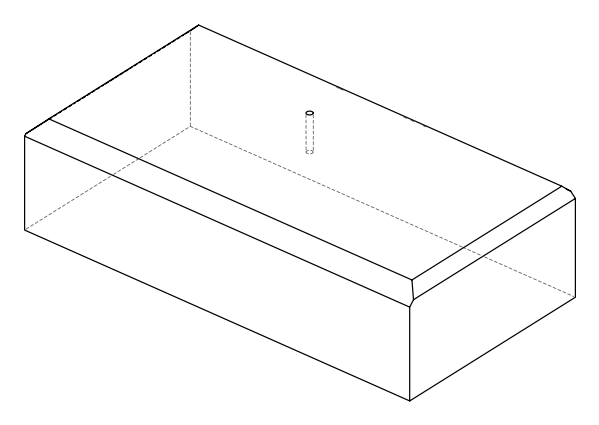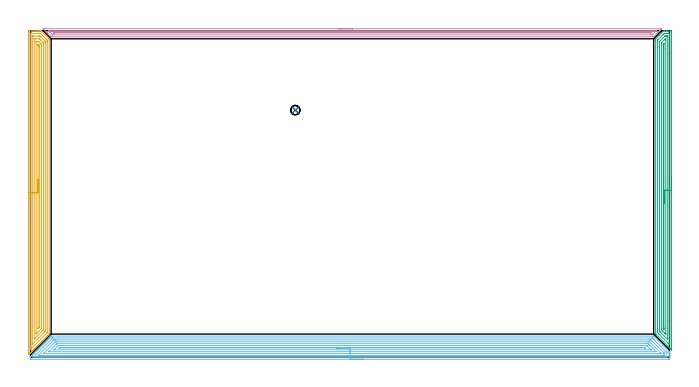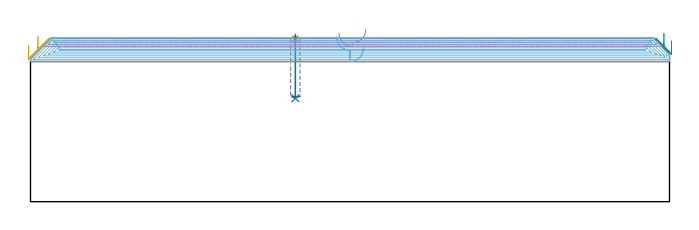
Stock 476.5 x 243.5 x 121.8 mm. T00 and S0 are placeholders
(PLAN: 6 operations, 2 tool changes, 58.4 min)
(1 SPOT_DRILL | STEP1POCKET | NXT0321_9005460120000 | 0.03 min | 1 mm3)
(2 DRILL_BLIND_HOLE_INTO_CENTER | STEP1POCKET | NXT0301_040 | 0.19 min | 1620 mm3)
(3 AREA_MILL | FG_CHAMFER_SURFACE | UGT0205_001 | 9.41 min | 16892 mm3)
(4 AREA_MILL_1 | FG_CHAMFER_SURFACE_1 | UGT0205_001 | 11.08 min | 8303 mm3)
(5 AREA_MILL_2 | FG_CHAMFER_SURFACE_2 | UGT0205_001 | 11.43 min | 28699 mm3)
(6 AREA_MILL_3 | FG_CHAMFER_SURFACE_3 | UGT0205_001 | 26.27 min | 69028 mm3)
(TOOL NXT0321_9005460120000 | NC Spot Drill, 142deg, 12mm, Carbide, Uncoated | D12 PA142 FL30 Z2)
(TOOL NXT0301_040 | Carbide Drill 6.9mm [860.1-0690-035A1-MM 2214] | D6.9 PA140 FL53 Z2)
(TOOL UGT0205_001 | Chamfer Mill 20 x 3 x 45 deg. | D20 FL50 Z2)
(OP 1 SPOT_DRILL)
G17 G21 G94 G90
T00 M6
G54
G17 G0 G90 X197.5 Y184.3 S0 M3
G43 Z131.8 H0
G94 G81 G98 Z121.503 F250. R124.8
G80
M5
M2
(OP 2 DRILL_BLIND_HOLE_INTO_CENTER)
G17 G21 G94 G90
T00 M6
G54
G17 G0 G90 X197.5 Y184.3 S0 M3
G43 Z131.8 H1
G94 G81 G98 Z77.1 F250. R123.8
G80
M5
M2
(OP 3 AREA_MILL)
G17 G21 G94 G90
T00 M6
G54
G17 G0 G90 X478. Y134.5 S1061 M3
G43 Z131.8 H0
Z120.
G94 G1 Y134.462 Z119.128 F250.
Y134.348 Z118.263
Y134.159 Z117.412
Y133.897 Z116.58
Y133.563 Z115.774
Y133.16 Z115.
Y132.692 Z114.264
Y132.16 Z113.572
Y131.571 Z112.929
Y130.928 Z112.34
Y130.236 Z111.808
Y129.5 Z111.34
Y128.726 Z110.937
Y127.92 Z110.603
Y127.088 Z110.341
Y126.236 Z110.152
Y125.372 Z110.038
Y124.5 Z110.
Y5.742
X477.994 Y5.524 Z110.004
X477.993 Y5.518 Z110.005
X477.975 Y5.524 Z110.022
X477.602 Y5.898 Z110.398
X477.437 Y6.062 Z110.56
X477.38 Y6.119 Z110.619
X477.197 Y6.302 Z110.801
X477.14 Y6.358 Z110.856
X477.082 Y6.417 Z110.917
X476.902 Y6.597 Z111.097
X476.844 Y6.655 Z111.153
X476.785 Y6.715 Z111.214
X476.607 Y6.892 Z111.392
X476.547 Y6.951 Z111.449
X476.487 Y7.013 Z111.512
X476.312 Y7.188 Z111.687
X476.251 Y7.248 Z111.746
X476.189 Y7.311 Z111.81
X476.017 Y7.483 Z111.982
X475.954 Y7.544 Z112.042
X475.891 Y7.608 Z112.108
X475.722 Y7.778 Z112.277
X475.658 Y7.841 Z112.339
X466.434 Y17.065 Z121.565
X466.275 Y17.226 Z121.723
X466.206 Y17.299 Z121.792
X466.2 Y17.734 Z121.8
Y236.627
X466.207 Y237.5 Z121.793
X466.22 Y237.52 Z121.78
X468.685 Y239.986 Z119.313
X472.1 Y243.4 Z115.898
X472.193 Y243.49 Z115.804
X472.221 Y243.495 Z115.776
X472.787 Y243.5 Z115.213
X474.222 Z113.774
X477.164 Z110.832
X477.437 Y243.498 Z110.559
X477.991 Y243.492 Z110.005
X477.993 Y243.44 Z110.004
X477.998 Y242.881 Z110.002
X478. Y242.315 Z110.
Y124.5
X476.586 Z111.414
Y10.548
X476.582 Y9.693 Z111.418
X476.58 Y9.66 Z111.42
X476.547 Y9.415 Z111.453
X476.261 Y9.693 Z111.739
X475.658 Y10.292 Z112.342
X475.363 Y10.586 Z112.637
X468.542 Y17.408 Z119.458
X468.218 Y17.734 Z119.782
X467.653 Y18.309 Z120.347
X467.619 Y18.627 Z120.381
X467.617 Y18.663 Z120.383
X467.614 Y19.521 Z120.386
Y234.84
X467.616 Y235.733 Z120.384
Y235.77
X467.653 Y236.491 Z120.347
X467.717 Y236.562 Z120.283
X467.778 Y236.627 Z120.222
X472.244 Y241.094 Z115.756
X472.622 Y241.463 Z115.378
X472.645 Y241.483 Z115.355
X472.687 Y241.49 Z115.313
X472.787 Y241.495 Z115.213
X472.989 Y241.498 Z115.011
X473.475 Y241.5 Z114.525
X475.254 Z112.746
X475.658 Y241.499 Z112.342
X476.146 Y241.497 Z111.854
X476.547 Y241.49 Z111.453
X476.582 Y241.094 Z111.418
X476.584 Y241.057 Z111.416
X476.586 Y240.2 Z111.414
Y124.5
X475.172 Z112.828
X475.171 Y14.16 Z112.829
X475.17 Y13.757 Z112.83
X475.166 Y13.267 Z112.834
X475.165 Y13.25 Z112.835
X475.139 Y13.267 Z112.861
X474.768 Y13.632 Z113.232
X470.321 Y18.078 Z117.679
X469.772 Y18.627 Z118.228
X469.432 Y18.972 Z118.568
X469.16 Y19.251 Z118.84
X469.035 Y19.391 Z118.965
X469.033 Y19.521 Z118.967
X469.03 Y19.924 Z118.97
X469.029 Y20.414 Z118.971
X469.028 Y20.819 Z118.972
X469.029 Y234.84 Z118.971
X469.03 Y235.243 Z118.97
X469.033 Y235.366 Z118.967
X469.035 Y235.423 Z118.965
X469.382 Y235.783 Z118.618
X472.948 Y239.348 Z115.052
X472.989 Y239.387 Z115.011
X473.082 Y239.471 Z114.918
X473.122 Y239.49 Z114.878
X473.164 Y239.493 Z114.836
X473.338 Y239.497 Z114.662
X473.687 Y239.5 Z114.313
X473.879 Z114.121
X474.576 Z113.424
X474.768 Y239.499 Z113.232
X474.96 Y239.495 Z113.04
X475.088 Y239.49 Z112.912
X475.165 Y239.482 Z112.835
X475.167 Y239.441 Z112.833
X475.169 Y239.307 Z112.831
X475.171 Y238.902 Z112.829
X475.172 Y124.5 Z112.828
X473.757 Z114.243
Y17.857
X473.755 Y17.734 Z114.245
X473.745 Y17.116 Z114.255
X473.115 Y17.734 Z114.885
X472.989 Y17.859 Z115.011
X471.211 Y19.64 Z116.789
X470.45 Y20.414 Z117.55
X470.443 Y21.185 Z117.557
Y21.308
Y233.946
X470.448 Y234.332 Z117.552
X470.45 Y234.376 Z117.55
X470.469 Y234.408 Z117.531
X470.519 Y234.465 Z117.481
X470.605 Y234.555 Z117.395
X472.989 Y236.941 Z115.011
X473.28 Y237.229 Z114.72
X473.455 Y237.399 Z114.545
X473.546 Y237.486 Z114.454
X473.651 Y237.49 Z114.349
X473.751 Y237.488 Z114.249
X473.757 Y236.627 Z114.243
Y124.5
X472.343 Z115.657
Y21.957
X472.342 Y21.308 Z115.658
X472.34 Y21.067 Z115.66
X472.336 Y20.985 Z115.664
X472.335 Y20.976 Z115.665
X472.283 Y21.022 Z115.717
X472.21 Y21.091 Z115.79
X472.1 Y21.199 Z115.9
X471.994 Y21.308 Z116.006
X471.888 Y21.424 Z116.112
X471.864 Y21.465 Z116.136
X471.861 Y21.492 Z116.139
X471.859 Y21.55 Z116.141
X471.857 Y22.201 Z116.143
Y22.445
Y232.403
X471.861 Y233.053 Z116.139
X471.863 Y233.291 Z116.137
X471.872 Y233.362 Z116.128
X471.921 Y233.414 Z116.079
X472.1 Y233.599 Z115.9
X472.274 Y233.771 Z115.726
X472.315 Y233.809 Z115.685
X472.337 Y233.826 Z115.663
X472.34 Y233.796 Z115.66
X472.342 Y233.769 Z115.658
X472.343 Y230.29 Z115.657
Y124.5
Y123.628 Z115.695
Y122.764 Z115.809
Y121.912 Z115.998
Y121.08 Z116.26
Y120.274 Z116.594
Y119.5 Z116.997
Y118.764 Z117.465
Y118.072 Z117.996
Y117.429 Z118.586
Y116.84 Z119.229
Y116.308 Z119.921
Y115.84 Z120.657
Y115.437 Z121.431
Y115.103 Z122.237
Y114.841 Z123.069
Y114.652 Z123.92
Y114.538 Z124.785
Y114.5 Z125.657
G0 Z131.8
M5
M2
(OP 4 AREA_MILL_1)
G17 G21 G94 G90
T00 M6
G54
G17 G0 G90 X230.05 Y245. S1061 M3
G43 Z131.8 H0
Z125.8
G94 G1 X230.088 Z124.928 F250.
X230.202 Z124.063
X230.391 Z123.212
X230.653 Z122.38
X230.987 Z121.574
X231.39 Z120.8
X231.859 Z120.064
X232.39 Z119.372
X232.979 Z118.729
X233.622 Z118.14
X234.314 Z117.608
X235.05 Z117.14
X235.824 Z116.737
X236.63 Z116.403
X237.462 Z116.141
X238.314 Z115.952
X239.178 Z115.838
X240.05 Z115.8
X470.678 Y244.999 Z115.799
X470.683 Y244.995 Z115.803
X470.678 Y244.981 Z115.817
X470.589 Y244.888 Z115.91
X470.082 Y244.382 Z116.417
X469.891 Y244.19 Z116.606
X469.355 Y243.654 Z117.145
X469.016 Y243.314 Z117.482
X468.527 Y242.827 Z117.973
X468.296 Y242.595 Z118.203
X468.14 Y242.438 Z118.357
X467.988 Y242.287 Z118.51
X467.849 Y242.148 Z118.65
X467.702 Y242. Z118.795
X467.559 Y241.858 Z118.94
X467.402 Y241.701 Z119.097
X467.264 Y241.562 Z119.234
X465.073 Y239.373 Z121.425
X464.722 Y239.026 Z121.774
X464.7 Y239.007 Z121.793
X463.829 Y239. Z121.8
X16.271
X15.469 Y239.006 Z121.794
X15.4 Y239.007 Z121.793
X15.378 Y239.025 Z121.774
X15.026 Y239.373 Z121.425
X12.836 Y241.562 Z119.234
X12.698 Y241.701 Z119.097
X12.541 Y241.858 Z118.94
X12.398 Y242. Z118.795
X12.251 Y242.148 Z118.65
X12.111 Y242.287 Z118.51
X11.96 Y242.438 Z118.357
X11.804 Y242.595 Z118.203
X11.682 Y242.717 Z118.081
X11.522 Y242.876 Z117.919
X11.358 Y243.041 Z117.757
X11.253 Y243.146 Z117.652
X9.408 Y244.992 Z115.806
X9.42 Y244.994 Z115.805
X9.571 Y245. Z115.8
X240.05
Y243.586 Z117.214
X466.33 Y243.585 Z117.215
X466.509 Y243.584 Z117.216
X466.684 Y243.58 Z117.22
X466.813 Y243.574 Z117.226
X466.754 Y243.511 Z117.289
X466.609 Y243.361 Z117.439
X466.509 Y243.259 Z117.541
X466.316 Y243.065 Z117.735
X464.104 Y240.855 Z119.945
X463.829 Y240.584 Z120.216
X463.654 Y240.42 Z120.38
X462.936 Y240.415 Z120.385
X462.766
X16.994
X16.633 Y240.419 Z120.381
X16.457 Y240.421 Z120.379
X16.271 Y240.59 Z120.21
X15.728 Y241.124 Z119.676
X14.484 Y242.365 Z118.435
X13.974 Y242.876 Z117.924
X13.591 Y243.26 Z117.54
X13.338 Y243.521 Z117.279
X13.287 Y243.574 Z117.226
X13.37 Y243.579 Z117.221
X13.591 Y243.583 Z117.217
X13.761 Y243.585 Z117.215
X240.05 Y243.586 Z117.214
Y242.172 Z118.628
X462.761 Y242.171 Z118.629
X462.823 Y242.17 Z118.63
X462.936 Y242.166 Z118.634
X462.95 Y242.165 Z118.635
X462.944 Y242.152 Z118.648
X462.936 Y242.137 Z118.663
X462.867 Y242.067 Z118.733
X462.798 Y242. Z118.8
X462.645 Y241.856 Z118.944
X462.599 Y241.835 Z118.965
X462.509 Y241.832 Z118.968
X462.392 Y241.83 Z118.97
X462.217 Y241.829 Z118.971
X462.042 Y241.828 Z118.972
X18.058 Y241.829 Z118.971
X17.883 Y241.831 Z118.969
X17.534 Y241.835 Z118.965
X17.468 Y241.843 Z118.957
X17.444 Y241.863 Z118.937
X17.395 Y241.908 Z118.892
X17.301 Y242. Z118.8
X17.164 Y242.143 Z118.657
X17.156 Y242.166 Z118.634
X18.058 Y242.171 Z118.629
X240.05 Y242.172 Z118.628
X240.922 Z118.666
X241.787 Z118.78
X242.638 Z118.969
X243.47 Z119.231
X244.276 Z119.565
X245.05 Z119.968
X245.786 Z120.437
X246.478 Z120.968
X247.121 Z121.557
X247.71 Z122.201
X248.242 Z122.893
X248.71 Z123.628
X249.113 Z124.402
X249.447 Z125.208
X249.709 Z126.04
X249.898 Z126.892
X250.012 Z127.757
X250.05 Z128.628
G0 Z131.8
M5
M2
(OP 5 AREA_MILL_2)
G17 G21 G94 G90
T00 M6
G54
G17 G0 G90 X-1.5 Y112.7 S1061 M3
G43 Z131.8 H0
Z116.4
G94 G1 Y112.738 Z115.528 F250.
Y112.852 Z114.663
Y113.041 Z113.812
Y113.303 Z112.98
Y113.637 Z112.174
Y114.04 Z111.4
Y114.508 Z110.664
Y115.039 Z109.972
Y115.629 Z109.329
Y116.272 Z108.74
Y116.964 Z108.208
Y117.7 Z107.74
Y118.474 Z107.337
Y119.28 Z107.003
Y120.112 Z106.741
Y120.963 Z106.552
Y121.828 Z106.438
Y122.7 Z106.4
Y242.879
X-1.496 Y243.198 Z106.402
X-1.492 Y243.49 Z106.406
X-1.195 Y243.5 Z106.702
X4.419 Z112.314
X5.854 Z113.75
X6.2 Z114.095
X6.893 Z114.792
X7.536 Z115.435
X7.636 Z115.535
X7.906 Y243.49 Z115.803
X7.981 Y243.418 Z115.879
X8.075 Y243.326 Z115.972
X13.768 Y237.632 Z121.667
X13.882 Y237.518 Z121.782
X13.893 Y237.497 Z121.793
X13.9 Y236.625 Z121.8
Y17.71
Y17.305 Z121.785
X13.799 Y17.198 Z121.695
X12.523 Y15.923 Z120.423
X11.246 Y14.645 Z119.145
X9.843 Y13.243 Z117.742
X8.503 Y11.902 Z116.402
X7.162 Y10.562 Z115.061
X6.269 Y9.668 Z114.168
X5.375 Y8.775 Z113.274
X5.31 Y8.708 Z113.206
X5.244 Y8.644 Z113.143
X5.077 Y8.477 Z112.976
X5.013 Y8.411 Z112.909
X4.949 Y8.348 Z112.848
X4.78 Y8.179 Z112.679
X4.716 Y8.114 Z112.612
X4.653 Y8.052 Z112.552
X4.482 Y7.881 Z112.381
X4.419 Y7.818 Z112.316
X4.357 Y7.757 Z112.256
X4.184 Y7.584 Z112.083
X4.122 Y7.521 Z112.019
X4.061 Y7.461 Z111.96
X3.886 Y7.286 Z111.785
X3.826 Y7.224 Z111.722
X3.765 Y7.165 Z111.664
X3.588 Y6.988 Z111.487
X3.529 Y6.927 Z111.425
X3.47 Y6.869 Z111.369
X3.29 Y6.69 Z111.189
X3.232 Y6.631 Z111.129
X3.174 Y6.573 Z111.073
X2.993 Y6.392 Z110.892
X2.935 Y6.334 Z110.832
X2.878 Y6.278 Z110.777
X2.695 Y6.094 Z110.594
X2.638 Y6.037 Z110.535
X2.582 Y5.982 Z110.481
X2.397 Y5.797 Z110.296
X2.342 Y5.74 Z110.238
X2.287 Y5.686 Z110.186
X2.099 Y5.499 Z109.998
X2.045 Y5.443 Z109.942
X1.991 Y5.39 Z109.89
X1.801 Y5.201 Z109.7
X1.748 Y5.147 Z109.645
X1.695 Y5.095 Z109.594
X1.503 Y4.903 Z109.402
X1.451 Y4.85 Z109.348
X1.399 Y4.799 Z109.298
X1.206 Y4.605 Z109.105
X1.154 Y4.553 Z109.051
X1.103 Y4.503 Z109.002
X0.908 Y4.307 Z108.807
X0.858 Y4.256 Z108.754
X0.808 Y4.207 Z108.707
X0.61 Y4.009 Z108.509
X0.561 Y3.959 Z108.458
X0.512 Y3.912 Z108.411
X0.312 Y3.712 Z108.211
X0.264 Y3.663 Z108.161
X0.216 Y3.616 Z108.115
X0.014 Y3.414 Z107.913
X-0.033 Y3.366 Z107.864
X-0.08 Y3.32 Z107.819
X-0.284 Y3.116 Z107.615
X-0.33 Y3.069 Z107.567
X-0.375 Y3.024 Z107.524
X-0.581 Y2.818 Z107.317
X-0.626 Y2.772 Z107.271
X-0.671 Y2.728 Z107.228
X-0.879 Y2.52 Z107.02
X-0.923 Y2.476 Z106.974
X-1.052 Y2.348 Z106.848
X-1.177 Y2.222 Z106.722
X-1.368 Y2.03 Z106.529
X-1.478 Y1.925 Z106.419
X-1.494 Y1.916 Z106.403
X-1.499 Y1.925 Z106.399
X-1.5 Y2.134 Z106.4
Y122.7
X-0.086 Z107.814
X-0.085 Y241.199 Z107.815
X-0.082 Y241.305 Z107.818
X-0.077 Y241.49 Z107.823
X-0.033 Y241.492 Z107.867
X0.453 Y241.499 Z108.353
X6.2 Z114.1
X6.687 Y241.497 Z114.587
X7.09 Y241.49 Z114.99
X7.471 Y241.467 Z115.371
X7.857 Y241.092 Z115.757
X11.542 Y237.408 Z119.442
X12.32 Y236.625 Z120.22
X12.433 Y236.505 Z120.333
X12.482 Y235.731 Z120.382
X12.484 Y235.68 Z120.384
X12.486 Y234.838 Z120.386
Y18.551
X12.484 Y18.498 Z120.384
X12.48 Y18.392 Z120.38
X12.477 Y18.338 Z120.377
X12.465 Y18.323 Z120.365
X12.433 Y18.286 Z120.333
X12.147 Y17.997 Z120.047
X11.861 Y17.71 Z119.761
X0.245 Y6.094 Z108.145
X0.105 Y5.956 Z108.005
X-0.033 Y5.824 Z107.867
X-0.073 Y5.788 Z107.827
X-0.08 Y5.935 Z107.82
X-0.084 Y6.041 Z107.816
X-0.085 Y6.094 Z107.815
X-0.086 Y6.147 Z107.814
Y122.7
X1.328 Z109.228
X1.329 Y239.305 Z109.229
X1.33 Y239.411 Z109.23
X1.333 Y239.462 Z109.233
X1.335 Y239.481 Z109.235
X1.361 Y239.49 Z109.261
X1.556 Y239.498 Z109.456
X1.748 Y239.499 Z109.648
X2.444 Y239.5 Z110.344
X6.006 Z113.906
X6.2 Y239.499 Z114.1
X6.901 Y239.496 Z114.801
X6.991 Y239.49 Z114.891
X7.09 Y239.402 Z114.99
X7.193 Y239.305 Z115.093
X7.981 Y238.52 Z115.881
X10.768 Y235.731 Z118.668
X10.885 Y235.606 Z118.785
X11.065 Y235.41 Z118.965
X11.067 Y235.315 Z118.967
X11.07 Y234.838 Z118.97
X11.071 Y234.417 Z118.971
Y20.391
X11.07 Y19.971 Z118.97
X11.066 Y19.497 Z118.966
X11.065 Y19.396 Z118.965
X11.011 Y19.322 Z118.911
X10.921 Y19.228 Z118.821
X10.652 Y18.953 Z118.552
X1.369 Y9.668 Z109.269
X1.355 Y9.656 Z109.255
X1.345 Y9.65 Z109.245
X1.336 Y9.647 Z109.236
X1.333 Y9.654 Z109.233
X1.33 Y9.668 Z109.23
X1.329 Y9.706 Z109.229
X1.328 Y122.7 Z109.228
X2.743 Z110.643
Y236.625
X2.745 Y237.412 Z110.645
X2.747 Y237.465 Z110.647
X2.749 Y237.486 Z110.649
X2.767 Y237.49 Z110.667
X2.875 Y237.495 Z110.775
X3.093 Y237.498 Z110.993
X3.529 Y237.5 Z111.429
X4.419 Z112.319
X6.218 Z114.118
X6.436 Y237.494 Z114.336
X6.543 Y237.49 Z114.443
X6.753 Y237.288 Z114.653
X7.09 Y236.958 Z114.99
X7.426 Y236.625 Z115.326
X9.212 Y234.838 Z117.112
X9.556 Y234.487 Z117.456
X9.651 Y234.389 Z117.551
X9.653 Y234.344 Z117.553
X9.655 Y234.246 Z117.555
X9.657 Y234.049 Z117.557
Y233.944
Y21.284
X9.653 Y20.5 Z117.553
X9.65 Y20.446 Z117.55
X9.635 Y20.391 Z117.535
X8.81 Y19.559 Z116.71
X3.387 Y14.136 Z111.287
X3.173 Y13.928 Z111.073
X3.006 Y13.767 Z110.906
X2.749 Y13.545 Z110.649
X2.744 Y14.031 Z110.644
X2.743 Y14.136 Z110.643
Y122.7
X4.157 Z112.057
Y235.101
X4.159 Y235.364 Z112.059
X4.161 Y235.439 Z112.061
X4.164 Y235.48 Z112.064
X4.174 Y235.49 Z112.074
X4.254 Y235.494 Z112.154
X4.419 Y235.498 Z112.319
X4.65 Y235.5 Z112.55
X5.31 Z113.21
X5.541 Y235.499 Z113.441
X5.87 Y235.494 Z113.77
X6.034 Y235.49 Z113.934
X6.117 Y235.473 Z114.017
X6.2 Y235.394 Z114.1
X6.763 Y234.838 Z114.663
X7.981 Y233.621 Z115.881
X8.122 Y233.478 Z116.022
X8.192 Y233.404 Z116.092
X8.225 Y233.365 Z116.125
X8.236 Y233.345 Z116.136
X8.238 Y233.313 Z116.138
X8.241 Y233.051 Z116.141
X8.243 Y232.788 Z116.143
Y232.157
Y22.178
X8.242 Y21.916 Z116.142
X8.239 Y21.6 Z116.139
X8.236 Y21.447 Z116.136
X8.084 Y21.284 Z115.984
X7.587 Y20.786 Z115.487
X4.466 Y17.664 Z112.366
X4.419 Y17.618 Z112.319
X4.372 Y17.573 Z112.272
X4.277 Y17.487 Z112.177
X4.163 Y17.389 Z112.063
X4.162 Y17.447 Z112.062
X4.159 Y17.71 Z112.059
X4.157 Y17.973 Z112.057
Y18.604
Y122.7
X5.571 Z113.471
Y232.157
X5.572 Y232.787 Z113.472
X5.574 Y233.051 Z113.474
X5.578 Y233.49 Z113.478
X5.63 Z113.53
X5.773 Y233.367 Z113.673
X6.1 Y233.051 Z114.
X6.2 Y232.952 Z114.1
X6.596 Y232.553 Z114.496
X6.793 Y232.351 Z114.693
X6.815 Y232.326 Z114.715
X6.822 Y232.3 Z114.722
X6.825 Y232.247 Z114.725
X6.827 Y232.157 Z114.727
X6.829 Y231.526 Z114.729
Y231.264
X6.828 Y22.756 Z114.728
X6.827 Y22.598 Z114.727
X6.824 Y22.52 Z114.724
X6.822 Y22.485 Z114.722
X6.805 Y22.464 Z114.705
X6.529 Y22.178 Z114.429
X5.918 Y21.567 Z113.818
X5.632 Y21.284 Z113.532
X5.616 Y21.275 Z113.516
X5.578 Y21.284 Z113.478
X5.577 Y21.385 Z113.477
X5.572 Y21.914 Z113.472
X5.571 Y25.931 Z113.471
Y122.7
Y123.571 Z113.509
Y124.436 Z113.623
Y125.288 Z113.812
Y126.12 Z114.074
Y126.926 Z114.408
Y127.7 Z114.811
Y128.436 Z115.28
Y129.128 Z115.811
Y129.771 Z116.4
Y130.36 Z117.043
Y130.891 Z117.735
Y131.36 Z118.471
Y131.763 Z119.245
Y132.097 Z120.051
Y132.359 Z120.883
Y132.548 Z121.735
Y132.662 Z122.599
Y132.7 Z123.471
G0 Z131.8
M5
M2
(OP 6 AREA_MILL_3)
G17 G21 G94 G90
T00 M6
G54
G17 G0 G90 X248.25 Y-1.5 S1061 M3
G43 Z131.8 H0
Z114.5
G94 G1 X248.212 Z113.628 F250.
X248.098 Z112.764
X247.909 Z111.912
X247.647 Z111.08
X247.313 Z110.274
X246.91 Z109.5
X246.442 Z108.764
X245.91 Z108.072
X245.321 Z107.429
X244.678 Z106.84
X243.986 Z106.309
X243.25 Z105.84
X242.476 Z105.437
X241.67 Z105.103
X240.838 Z104.841
X239.987 Z104.652
X239.122 Z104.538
X238.25 Z104.5
X0.618
X0.478 Y-1.499 Z104.501
X0.171 Y-1.496 Z104.504
X0.002 Y-1.491 Z104.505
X0. Y-0.887 Z105.108
Y0.111 Z106.11
X0.01 Y0.404 Z106.402
X0.056 Y0.453 Z106.451
X0.171 Y0.572 Z106.57
X0.618 Y1.02 Z107.016
X0.976 Y1.376 Z107.376
X1.153 Y1.553 Z107.553
X1.391 Y1.792 Z107.79
X1.511 Y1.913 Z107.909
X1.87 Y2.271 Z108.27
X2.045 Y2.446 Z108.445
X2.284 Y2.685 Z108.683
X2.405 Y2.807 Z108.803
X2.765 Y3.165 Z109.165
X2.938 Y3.338 Z109.338
X3.177 Y3.578 Z109.576
X3.298 Y3.7 Z109.696
X3.659 Y4.059 Z110.059
X3.83 Y4.23 Z110.23
X4.07 Y4.471 Z110.469
X4.191 Y4.593 Z110.589
X4.554 Y4.954 Z110.954
X4.722 Y5.122 Z111.122
X4.963 Y5.364 Z111.362
X5.085 Y5.487 Z111.483
X5.448 Y5.848 Z111.848
X5.615 Y6.015 Z112.014
X5.856 Y6.257 Z112.255
X5.978 Y6.38 Z112.376
X6.343 Y6.743 Z112.743
X6.507 Y6.907 Z112.907
X6.749 Y7.15 Z113.148
X6.872 Y7.273 Z113.27
X7.237 Y7.637 Z113.637
X7.399 Y7.799 Z113.799
X7.642 Y8.043 Z114.041
X7.765 Y8.167 Z114.163
X8.131 Y8.532 Z114.531
X8.291 Y8.692 Z114.691
X8.535 Y8.936 Z114.934
X8.658 Y9.06 Z115.056
X9.026 Y9.426 Z115.426
X9.184 Y9.584 Z115.584
X9.428 Y9.829 Z115.827
X9.552 Y9.953 Z115.95
X9.92 Y10.32 Z116.32
X10.076 Y10.476 Z116.476
X10.321 Y10.722 Z116.72
X10.445 Y10.847 Z116.843
X10.815 Y11.215 Z117.215
X10.968 Y11.368 Z117.368
X11.214 Y11.615 Z117.613
X11.338 Y11.74 Z117.736
X11.709 Y12.109 Z118.109
X11.86 Y12.261 Z118.26
X12.107 Y12.508 Z118.506
X12.232 Y12.634 Z118.63
X12.604 Y13.004 Z119.004
X12.753 Y13.153 Z119.153
X13. Y13.401 Z119.399
X13.125 Y13.527 Z119.523
X13.498 Y13.898 Z119.898
X13.645 Y14.045 Z120.045
X13.893 Y14.294 Z120.292
X14.018 Y14.42 Z120.416
X14.393 Y14.793 Z120.793
X14.537 Y14.937 Z120.937
X15.266 Y15.666 Z121.664
X15.413 Y15.807 Z121.792
X15.8 Y15.8 Z121.8
X464.268
X464.695 Y15.799 Z121.786
X464.844 Y15.657 Z121.656
X467.994 Y12.508 Z118.505
X476.031 Y4.471 Z110.468
X476.476 Y4.025 Z110.025
X476.481 Y4.019 Z110.018
X476.495 Y3.999 Z109.998
X476.5 Y3.991 Z109.989
Y3.578 Z109.577
Y3.511 Z109.51
Y2.685 Z108.68
Y1.449 Z107.446
Y0.899 Z106.893
X476.499 Y-0.887 Z105.109
X476.493 Y-1.492 Z104.505
X476.49 Y-1.494 Z104.502
X475.882 Y-1.5 Z104.5
X238.25
Y-0.086 Z105.914
X2.405 Y-0.085 Z105.915
X2.016 Y-0.079 Z105.921
X2.01 Y-0.053 Z105.947
X2.064 Y0.006 Z106.006
X2.231 Y0.179 Z106.179
X2.405 Y0.355 Z106.355
X2.677 Y0.627 Z106.627
X15.805 Y13.755 Z119.755
X16.075 Y14.024 Z120.024
X16.35 Y14.294 Z120.294
X16.421 Y14.36 Z120.36
X16.457 Y14.379 Z120.379
X16.515 Y14.382 Z120.382
X16.608 Y14.385 Z120.385
X20.976 Y14.386 Z120.386
X463.375 Y14.385 Z120.385
X463.467 Y14.383 Z120.383
X463.645 Y14.379 Z120.379
X463.744 Y14.294 Z120.294
X464.268 Y13.78 Z119.78
X464.649 Y13.401 Z119.401
X465.162 Y12.889 Z118.889
X474.095 Y3.954 Z109.954
X474.464 Y3.578 Z109.578
X474.488 Y3.55 Z109.55
X474.492 Y3.527 Z109.527
X474.497 Y3.477 Z109.477
X474.499 Y3.376 Z109.376
Y0.006 Z106.006
X474.497 Y-0.044 Z105.956
X474.494 Y-0.069 Z105.931
X474.492 Y-0.076 Z105.924
X474.462 Y-0.079 Z105.921
X474.279 Y-0.084 Z105.916
X474.187 Y-0.085 Z105.915
X238.25 Y-0.086 Z105.914
Y1.329 Z107.329
X6.112
X5.978 Y1.33 Z107.33
X5.919 Y1.332 Z107.332
X5.848 Y1.335 Z107.335
X5.896 Y1.391 Z107.391
X5.927 Y1.426 Z107.426
X5.978 Y1.479 Z107.479
X6.135 Y1.636 Z107.636
X17.008 Y12.508 Z118.508
X17.302 Y12.798 Z118.798
X17.403 Y12.894 Z118.894
X17.481 Y12.964 Z118.964
X17.592 Y12.966 Z118.966
X18.023 Y12.97 Z118.97
X18.485 Y12.971 Z118.971
X18.915
X461.588
X462.02 Y12.969 Z118.969
X462.482 Y12.964 Z118.964
X462.629 Y12.96 Z118.96
X462.782 Y12.811 Z118.811
X463.091 Y12.508 Z118.508
X463.375 Y12.226 Z118.226
X463.986 Y11.615 Z117.615
X472.023 Y3.578 Z109.578
X472.309 Y3.29 Z109.29
X472.454 Y3.138 Z109.138
X472.488 Y3.1 Z109.1
X472.493 Y3.004 Z109.004
X472.497 Y2.876 Z108.876
X472.499 Y2.685 Z108.685
X472.5 Y2.494 Z108.494
Y1.792 Z107.792
Y1.601 Z107.601
X472.496 Y1.409 Z107.409
X472.492 Y1.355 Z107.355
X472.488 Y1.334 Z107.334
X472.481 Y1.333 Z107.333
X472.424 Y1.33 Z107.33
X472.309 Y1.329 Z107.329
X238.25
Y2.743 Z108.743
X10.387
X9.735 Y2.75 Z108.75
X10.045 Y3.085 Z109.085
X10.2 Y3.246 Z109.246
X10.445 Y3.496 Z109.496
X10.486 Y3.537 Z109.537
X17.671 Y10.722 Z116.722
X18.079 Y11.128 Z117.128
X18.485 Y11.527 Z117.527
X18.519 Y11.55 Z117.55
X18.548 Y11.552 Z117.552
X19.378 Y11.557 Z117.557
X19.436
X460.753
X461.588 Y11.55 Z117.55
X462.429 Y10.722 Z116.722
X462.482 Y10.67 Z116.67
X469.629 Y3.522 Z109.522
X470.388 Y2.75 Z108.75
X469.629 Y2.743 Z108.743
X469.571
X238.25
Y4.157 Z110.157
X14.018
X13.704 Y4.159 Z110.159
X13.615 Y4.161 Z110.161
X13.577 Y4.163 Z110.163
X13.652 Y4.244 Z110.244
X13.796 Y4.396 Z110.396
X13.869 Y4.471 Z110.471
X13.944 Y4.546 Z110.546
X19.303 Y9.904 Z115.904
X19.378 Y9.979 Z115.979
X19.534 Y10.124 Z116.124
X19.563 Y10.136 Z116.136
X19.596 Y10.139 Z116.139
X19.668 Y10.141 Z116.141
X19.958 Y10.143 Z116.143
X20.272
X459.488
X459.802 Y10.142 Z116.142
X460.385 Y10.139 Z116.139
X460.533 Y10.136 Z116.136
X460.695 Y9.996 Z115.996
X460.868 Y9.829 Z115.829
X461.588 Y9.113 Z115.113
X461.766 Y8.936 Z114.936
X466.231 Y4.471 Z110.471
X466.405 Y4.295 Z110.295
X466.519 Y4.176 Z110.176
X466.533 Y4.16 Z110.16
X466.512 Y4.158 Z110.158
X466.474 Y4.157 Z110.157
X466.369
X238.25
Y5.571 Z111.571
X17.592 Y5.572 Z111.572
X17.539
X17.478 Y5.575 Z111.575
X17.438 Y5.578 Z111.578
X17.54 Y5.692 Z111.692
X20.272 Y8.423 Z114.423
X20.532 Y8.676 Z114.676
X20.575 Y8.716 Z114.716
X20.651 Y8.722 Z114.722
X20.822 Y8.725 Z114.725
X21.165 Y8.728 Z114.728
X21.373 Y8.729 Z114.729
X459.116
X459.458 Y8.726 Z114.726
X459.5 Y8.724 Z114.724
X459.517 Y8.722 Z114.722
X459.551 Y8.692 Z114.692
X459.663 Y8.586 Z114.586
X459.802 Y8.45 Z114.45
X462.482 Y5.77 Z111.77
X462.632 Y5.618 Z111.618
X462.66 Y5.585 Z111.585
X462.664 Y5.576 Z111.576
X462.662 Y5.575 Z111.575
X462.627 Y5.573 Z111.573
X462.482 Y5.571 Z111.571
X462.275
X238.25
Y6.985 Z112.985
X22.059 Y6.986 Z112.986
X21.327 Y6.989 Z112.989
X21.323 Y6.991 Z112.991
X21.312 Y7.003 Z113.003
X21.456 Y7.15 Z113.15
X21.577 Y7.268 Z113.268
X21.624 Y7.308 Z113.308
X21.729 Y7.311 Z113.311
X21.895 Y7.313 Z113.313
X22.059 Y7.314 Z113.314
X22.787 Y7.315 Z113.315
X457.851 Y7.314 Z113.314
X458.015 Y7.313 Z113.313
X458.179 Y7.31 Z113.31
X458.488 Y7.302 Z113.302
X458.649 Y7.15 Z113.15
X458.741 Y7.057 Z113.057
X458.794 Y7.001 Z113.001
X458.799 Y6.994 Z112.994
X458.767 Y6.991 Z112.991
X458.674 Y6.989 Z112.989
X458.345 Y6.986 Z112.986
X458.18 Y6.985 Z112.985
X238.25
X237.378 Z113.023
X236.514 Z113.137
X235.662 Z113.326
X234.83 Z113.588
X234.024 Z113.922
X233.25 Z114.325
X232.514 Z114.794
X231.822 Z115.325
X231.179 Z115.914
X230.59 Z116.557
X230.059 Z117.25
X229.59 Z117.985
X229.187 Z118.759
X228.853 Z119.565
X228.591 Z120.397
X228.402 Z121.249
X228.288 Z122.114
X228.25 Z122.985
G0 Z131.8
M5
M2
